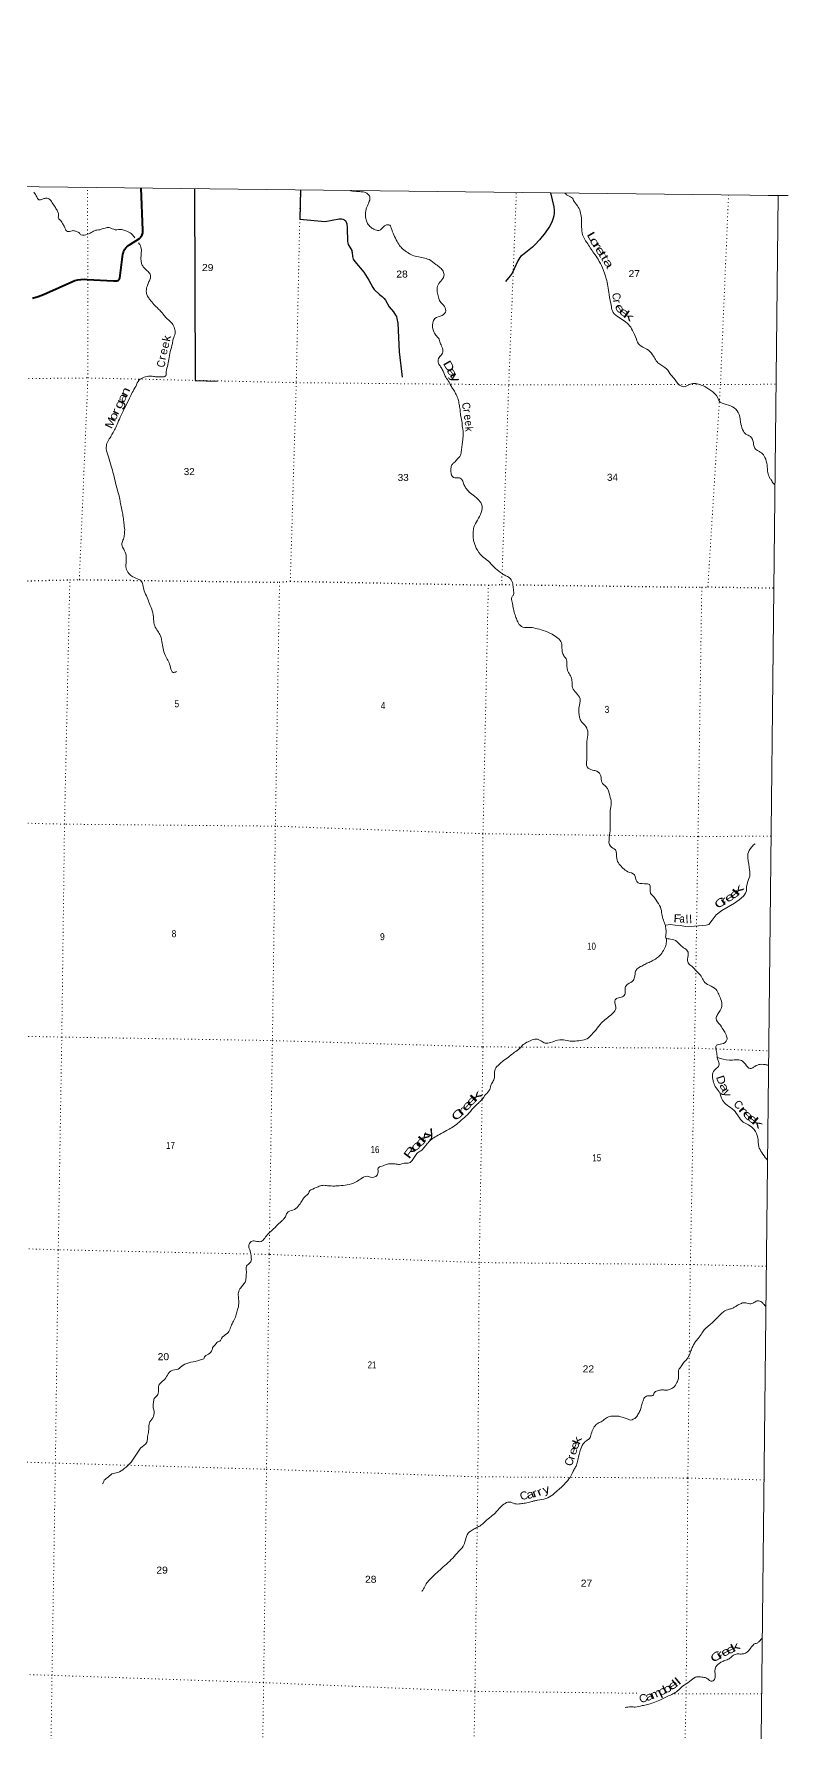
# Model space of a CAD drawing. Header units: feet. Extents: x -493433 to -244333, y 184684 to 373072.
# Drawn here: x -263195 to -244333, y 330381 to 372822 of the extents above; entities that cross this region are included whole.
import ezdxf

# ---------------------------------------------------------------- set-up
doc = ezdxf.new("R2010")
doc.units = ezdxf.units.FT
doc.header["$LTSCALE"] = 60
doc.linetypes.add('DOTTED', pattern=[1.5, 0.3, -1.2])
for name, color, linetype, lineweight in [('26', 7, 'Continuous', 40), ('29', 7, 'Continuous', 25), ('39', 7, 'Continuous', 13), ('4', 7, 'Continuous', 13), ('41', 7, 'Continuous', 13), ('6', 7, 'DOTTED', 25), ('7', 7, 'DOTTED', 13)]:
    doc.layers.add(name, color=color, linetype=linetype, lineweight=lineweight)

msp = doc.modelspace()

# ---------------------------------------------------------------- linework, layer by layer
at = {"layer": '26'}
msp.add_lwpolyline([(-263229.54, 366220.15), (-263090.51, 366257.43), (-262956.13, 366309.04), (-262169.82, 366662.7), (-262095.82, 366679.47), (-262018.65, 366688.73), (-261940.94, 366689.87), (-261863.54, 366682.87), (-261204.92, 366652.15), (-261179.77, 366650.97), (-261154.92, 366648.12), (-261151.76, 366648.01), (-261139.68, 366648.86), (-261127.76, 366650.97), (-261116.13, 366654.3), (-261104.9, 366658.84), (-261094.22, 366664.53), (-261084.19, 366671.3), (-261074.91, 366679.08), (-261066.51, 366687.79), (-261059.06, 366697.33), (-261052.65, 366707.59), (-261047.34, 366718.47), (-260970.88, 367322.59), (-260967.06, 367337.57), (-260954.61, 367374.82), (-260938.34, 367410.56), (-260918.42, 367444.41), (-260895.07, 367475.99), (-260868.54, 367504.95), (-260839.14, 367530.99), (-260807.17, 367553.8), (-260558.27, 367708.85), (-260540.76, 367724.05), (-260524.47, 367741.45), (-260510.08, 367760.45), (-260497.77, 367780.85), (-260487.65, 367802.43), (-260479.84, 367824.95), (-260474.43, 367848.15), (-260471.48, 367871.8), (-260471.01, 367895.63), (-260473.04, 367919.37), (-260514.97, 368966.28)], dxfattribs=at)
at = {"layer": '29'}
for points in [[(-259178, 368947.95), (-259166.75, 364161.29), (-258613.85, 364147.43)], [(-256530.07, 368919.97), (-256541.91, 368197.33), (-255914.56, 368138.83), (-255561.19, 368201.01)], [(-250278.58, 368848.65), (-250192.81, 368499.73), (-250185.15, 368419.94), (-250184.07, 368346.72), (-250191.7, 368280.05), (-250205.92, 368215.56), (-250241.95, 368120.47), (-250302.05, 368010.08), (-250411.29, 367848.33), (-250548.91, 367673.46), (-250664.72, 367551.04), (-250724.78, 367493.12), (-250979.33, 367297.48), (-251013.17, 367267.97), (-251043.76, 367235.18), (-251092.94, 367153.21), (-251184.7, 366952.1), (-251237.11, 366845), (-251280.83, 366777.23), (-251398.81, 366637.33)], [(-255561.19, 368201.01), (-255524.23, 368202.99), (-255501.29, 368200.8), (-255466.33, 368193.15), (-255443.94, 368183.85), (-255425.91, 368172.39), (-255409.53, 368157.09), (-255395.33, 368140.69), (-255382.77, 368118.28), (-255371.29, 368074.02), (-255360.92, 367974.01), (-255352.18, 367637.38), (-255345.63, 367599.13), (-255332.52, 367563.06), (-255317.23, 367532.46), (-255247.31, 367410.05), (-255240.2, 367386.55), (-255234.74, 367361.42), (-255229.84, 367257.03), (-255223.28, 367225.34), (-255210.17, 367196.93), (-255173.03, 367139), (-254945.82, 366867.94), (-254898.83, 366801.28), (-254819.1, 366671.21), (-254721.86, 366488.69), (-254683.64, 366439.51), (-254552.56, 366312.73), (-254481.53, 366259.17), (-254434.58, 366212.18), (-254402.88, 366169.55), (-254307.86, 366002.33), (-254202.99, 365875.55), (-254148.36, 365796.85), (-254130.88, 365764.06), (-254115.6, 365713.79), (-254093.76, 365595.75)], [(-254093.76, 365595.75), (-254057.51, 364876.41), (-253984.58, 364240.96)]]:
    msp.add_lwpolyline(points, dxfattribs=at)
at = {"layer": '39'}
msp.add_line((-255224.3, 368896.35), (-255273.78, 368904.08), dxfattribs=at)
msp.add_lwpolyline([(-247392.6, 350547.87), (-247279.79, 350560.72), (-247157.97, 350551.08), (-247033.7, 350538.09), (-246890.39, 350512.78), (-246670.75, 350526.33), (-246382.64, 350550.41), (-246314.19, 350562.97), (-246228.26, 350672.55), (-246134.42, 350804.38), (-245988.01, 350912.33), (-245672.79, 351098.1), (-245552.42, 351181.65), (-245450.21, 351269.13), (-245398.34, 351348.2), (-245376.54, 351402.85), (-245373.21, 351503.81), (-245351.8, 351614.99), (-245322.06, 351685.84), (-245290.4, 351772.85), (-245291.17, 351883.88), (-245308.05, 351992.79), (-245312.65, 352075.53), (-245327.32, 352156.19), (-245341.97, 352232.81), (-245338.62, 352331.75), (-245306.94, 352414.73), (-245269, 352467.47), (-245195.04, 352558.8), (-245158.91, 352581.24)], dxfattribs=at)
for points in [[(-263195.31, 368865.3), (-263186.88, 368854.57), (-263125.7, 368752.01), (-263072.78, 368679.67), (-262982.14, 368690.36), (-262903.7, 368717.11), (-262820.94, 368701.5), (-262739.63, 368603.11), (-262658.17, 368484.53), (-262605.1, 368389.99), (-262578.39, 368317.49), (-262581.76, 368220.56), (-262530.97, 368164.37), (-262465.75, 368061.83), (-262418.8, 367977.35), (-262396.19, 367914.91), (-262307.29, 367885.21), (-262238.89, 367905.84), (-262158.17, 367894.26), (-262071.23, 367856.46), (-262018.45, 367804.32), (-261855.24, 367815.48), (-261732.68, 367874.82), (-261620.12, 367921.99), (-261547.6, 367930.53), (-261485.25, 367951.13), (-261414.84, 367971.78), (-261312.1, 367982.54), (-261160.54, 367929.02), (-261003.34, 367936.1), (-260946.79, 367920.32), (-260851.78, 367882.58), (-260736.39, 367812.67), (-260672.48, 367724)], [(-255224.3, 368896.35), (-255155.72, 368890.74), (-255046.8, 368881.35), (-254929.78, 368867.98), (-254848.87, 368828.14), (-254795.93, 368751.77), (-254807.26, 368640.66), (-254819.18, 368616.35), (-254840.93, 368553.63), (-254866.74, 368496.93), (-254892.36, 368411.98), (-254905.83, 368319.02), (-254888.73, 368177.82), (-254849.77, 368083.19), (-254770.51, 367990.84), (-254659.21, 367928.98), (-254546.22, 367915.58), (-254476.09, 367976.6), (-254409.98, 368037.6), (-254337.51, 368052.2), (-254295.12, 368044.4), (-254264.55, 367996.15), (-254237.76, 367911.54), (-254213.08, 367841.04), (-254133.3, 367674), (-254049.69, 367535.24), (-253974.52, 367450.94), (-253846.88, 367358.91), (-253767.93, 367310.97), (-253620.41, 367259.44), (-253456.91, 367228.21), (-253313.46, 367182.71), (-253139.25, 367060.69), (-253031.84, 366978.62), (-252960.67, 366890.26), (-252939.7, 366773.3), (-253021.49, 366647.6), (-253101.24, 366519.9), (-253108.34, 366380.55), (-253079.17, 366243.47), (-253034.05, 366132.72), (-252954.82, 366044.41), (-252895.38, 365903.48), (-252985.29, 365785.81), (-253166.2, 365709.93), (-253217.85, 365600.58), (-253194.12, 365374.63), (-253124.88, 365274.14), (-253061.83, 365193.79), (-253043.24, 365129.31), (-253000.17, 365022.6), (-252967.39, 364946.09), (-252994.73, 364818.73), (-253058.69, 364739.58), (-253084.03, 364614.25), (-253037.04, 364523.71), (-252982.02, 364439.28), (-252910.3, 364270.16), (-252834.92, 364155.58), (-252753.28, 364010.76), (-252694.18, 363918.28), (-252634.96, 363809.65), (-252585.75, 363688.84), (-252560.69, 363563.83), (-252537.67, 363440.84), (-252524.61, 363301.62), (-252491.28, 363146.39), (-252482.34, 363019.26), (-252467.65, 362936.59), (-252460.64, 362797.34), (-252475.68, 362639.77), (-252490.9, 362508.45), (-252508.18, 362383.17), (-252541.62, 362263.84), (-252607.66, 362192.75), (-252683.69, 362109.49), (-252741.77, 362054.6), (-252765.34, 361965.62), (-252766.79, 361882.84), (-252701.26, 361735.89), (-252552.01, 361724.75), (-252483.09, 361670.69), (-252439.99, 361559.94), (-252388.98, 361471.44), (-252305.62, 361369.02), (-252175.92, 361270.95), (-252096.82, 361200.8), (-251999.17, 361072.23), (-252007.79, 360862.22), (-252103.24, 360671.83), (-252190.69, 360491.59), (-252212, 360366.28), (-252211.39, 360277.46), (-252198.5, 360162.47), (-252130.65, 359971.12), (-251982.1, 359770.21), (-251838.17, 359654.06)], [(-249914.4, 368844.98), (-249873.06, 368803.97), (-249747.97, 368736.2), (-249680.75, 368635.7), (-249578.98, 368495.04), (-249521.5, 368346.02), (-249500.26, 368188.7), (-249496.91, 367996.93), (-249471.4, 367805.31), (-249367.22, 367608.14), (-249190.03, 367346.85), (-249086.14, 367190.06), (-248975.8, 366976.78), (-248881.18, 366702.84), (-248839.59, 366519.4), (-248807.91, 366311.67), (-248753.44, 366013.24), (-248710.07, 365864.13), (-248560.01, 365735.9), (-248410.12, 365633.92), (-248324.96, 365561.8), (-248223.13, 365413.07), (-248126.88, 365195.66), (-248051.28, 365048.78), (-247863.08, 364945.03), (-247720.95, 364798.58), (-247564.24, 364583.59), (-247369.8, 364451.61), (-247259.87, 364296.88), (-247160.27, 364178.42), (-247125.67, 364130.19), (-246951.44, 364006.16), (-246748.33, 364078.14), (-246469.83, 364033.52), (-246261.36, 363913.75), (-246092.75, 363727.1), (-246062.03, 363658.66), (-245879.91, 363558.91), (-245681.77, 363475.41), (-245559.69, 363312.68), (-245511.66, 363070.73), (-245447.94, 362893.49), (-245358.6, 362801.21), (-245304.03, 362781.38), (-245210.44, 362656.82), (-245166.82, 362471.37), (-245067.5, 362393.29), (-244996.65, 362351.35), (-244911.21, 362238.85), (-244859.49, 362047.4), (-244838, 361855.76), (-244794.85, 361736.93), (-244758.14, 361676.6), (-244690.94, 361578.12), (-244663.49, 361556.17)], [(-260580.85, 367604.84), (-260567.51, 367587.66), (-260512.23, 367464.88), (-260510.13, 367452.78), (-260513.4, 367341.72), (-260516.97, 367275.08), (-260518.43, 367194.31), (-260511.89, 367123.7), (-260485.14, 367045.14), (-260430.18, 366968.78), (-260361.18, 366902.61), (-260292.04, 366816.25), (-260287.22, 366701.21), (-260328.92, 366610.09), (-260366.54, 366510.93), (-260383.62, 366357.38), (-260350.74, 366266.75), (-260295.75, 366186.36), (-260198.14, 366063.84), (-260088.53, 365955.54), (-260011.39, 365877.31), (-259921.92, 365766.86), (-259832.59, 365674.58), (-259741.27, 365588.36), (-259679.92, 365461.58), (-259664.94, 365336.51), (-259712.36, 365196.9), (-259731.74, 365083.72), (-259786.81, 364885.52), (-259823.76, 364689.45), (-259856.78, 364509.56), (-259887.82, 364333.72), (-259899.53, 364277.12), (-259901.53, 364275.09), (-259984.01, 364250.32), (-260022.31, 364250.07), (-260078.77, 364251.72), (-260177.6, 364259.16), (-260290.55, 364268.51), (-260441.56, 364241.29), (-260562.05, 364173.88), (-260649.64, 364013.82), (-260739.29, 363859.81), (-260806.84, 363716.03), (-260920.18, 363489.19), (-261011.57, 363294.78), (-261100.94, 363100.4), (-261164.44, 362954.63), (-261234.16, 362833.04), (-261289.9, 362731.74), (-261365.62, 362604.06), (-261384.72, 362450.51), (-261330.93, 362250.99), (-261264.8, 362017.24), (-261204.96, 361817.77), (-261153.03, 361596.04), (-261101.34, 361408.62), (-261047.4, 361188.92), (-261022.24, 361047.77), (-260986.86, 360888.52), (-260963.71, 360747.35), (-260944.55, 360600.1), (-260925.24, 360430.65)], [(-260925.24, 360430.65), (-260936.34, 360287.24), (-260967.78, 360169.94), (-260995.21, 360054.69), (-260946.05, 359941.96), (-260892.58, 359788.87), (-260891.18, 359587), (-260890.4, 359473.95), (-260820.91, 359337.13), (-260719.53, 359253), (-260569.89, 359185.33), (-260525.37, 359161.4), (-260472.22, 359054.74), (-260434.89, 358903.58), (-260365.22, 358740.51), (-260301.59, 358575.38), (-260235.91, 358406.22), (-260202.16, 358190.43), (-260174.84, 358029.1), (-260099.34, 357898.37), (-260029.98, 357779.71), (-259990.38, 357592.22), (-259954.96, 357424.89), (-259895.35, 357259.74), (-259827.98, 357137.03), (-259778.57, 356987.96), (-259713.21, 356865.23), (-259632.7, 356883.93)], [(-251838.17, 359654.06), (-251767.11, 359581.84), (-251687.92, 359499.58), (-251523.7, 359365.39), (-251432.54, 359301.39), (-251274.64, 359205.51), (-251219.35, 359080.7), (-251202.27, 358943.54), (-251203.32, 358804.23), (-251241.22, 358745.44), (-251234.29, 358618.3), (-251207.15, 358483.21), (-251171.88, 358338.09), (-251126.64, 358209.18), (-251079.5, 358098.45), (-250963.89, 357996.25), (-250818.71, 357991.13), (-250647.18, 357966.01), (-250461.36, 357914.73), (-250234.91, 357817.28), (-250089.08, 357719.31), (-250001.58, 357600.77), (-249988.63, 357477.71), (-249944.97, 357286.2), (-249883.94, 357205.85), (-249866.95, 357080.79), (-249827.15, 356865.04), (-249755.79, 356748.41), (-249736.74, 356617.31), (-249721.68, 356480.13), (-249634.11, 356351.5), (-249534.33, 356206.79), (-249562.99, 355978.48), (-249547.3, 355750.46), (-249504.19, 355637.68), (-249414.86, 355547.42), (-249345.25, 355392.42), (-249357.99, 355194.49), (-249366.2, 354923.92), (-249368.49, 354671.55), (-249357.23, 354502.05), (-249223.63, 354422.16), (-249112.57, 354394.62), (-249015, 354278.17), (-248993.76, 354122.86), (-248888.16, 354010.49), (-248791.88, 353789.05), (-248756.31, 353601.53), (-248779.18, 353409.59), (-248781.59, 353175.39), (-248782.15, 352965.43), (-248804.75, 352735.14), (-248777.05, 352519.31), (-248651.46, 352431.3), (-248619.74, 352217.51), (-248554.2, 352068.55), (-248462.85, 351976.28), (-248341.25, 351884.2), (-248177.43, 351806.54), (-248117.8, 351637.34), (-247923.9, 351584.1), (-247800.78, 351562.69), (-247771.08, 351348.89), (-247697.92, 351264.58), (-247634.82, 351176.16), (-247526.72, 350995.17), (-247487.25, 350825.85), (-247451.95, 350676.69), (-247402.62, 350539.73), (-247383.58, 350410.65), (-247383.19, 350354.12), (-247388.38, 350228.92), (-247277.3, 350199.36), (-247115.61, 350139.85), (-247026.26, 350045.55), (-246916.83, 349963.49), (-246833.57, 349875.21), (-246850.51, 349701.48), (-246813.37, 349578.57), (-246718.09, 349500.46), (-246636.84, 349412.16), (-246506.83, 349269.67), (-246441.49, 349148.97), (-246307.73, 349046.88), (-246133.61, 348936.98), (-246068.29, 348820.31), (-246015, 348693.47), (-245989.58, 348515.98), (-246097.02, 348311.38), (-246130.65, 348218.3), (-246026.64, 348045.36), (-245934.93, 347900.6), (-245869.56, 347775.86), (-245864.85, 347678.99), (-245987.13, 347579.27), (-246121.99, 347548.11), (-246112.57, 347352.34)], [(-247374.04, 350196.72), (-247375.6, 350130.08), (-247401.01, 350014.85), (-247470.62, 349879.13), (-247570.59, 349759.37), (-247680.95, 349683.95), (-247783.38, 349628.78), (-247891.91, 349581.64), (-247992.32, 349526.48), (-248106.74, 349455.07), (-248154.56, 349374.01), (-248160.22, 349317.45), (-248179.72, 349222.43), (-248207.55, 349165.73), (-248339.95, 349072), (-248407.9, 348986.76), (-248407.09, 348869.68), (-248446.74, 348772.52), (-248573.46, 348731.32), (-248657.77, 348680.3), (-248648.69, 348532.98), (-248648.06, 348442.14), (-248742, 348324.43), (-248884.3, 348204.4), (-249000.52, 348102.7), (-249144.44, 347926.12), (-249240.46, 347818.5), (-249358.66, 347710.73), (-249517.61, 347667.3), (-249706.96, 347645.88), (-249862.3, 347663.04), (-250037.84, 347684.1), (-250275.23, 347613.92), (-250408.17, 347598.92), (-250501.25, 347648.78), (-250636.69, 347702.41), (-250769.48, 347665.2), (-251004.3, 347514.28), (-251020.29, 347493.99), (-251142.55, 347392.25), (-251256.88, 347308.74), (-251337.06, 347241.59), (-251483.49, 347135.66), (-251587.68, 347044.13), (-251671.41, 346908.33), (-251676.73, 346803.32), (-251692.04, 346684.11), (-251751.8, 346580.76), (-251793.14, 346437.15), (-251899.13, 346313.31), (-251988.97, 346187.56), (-252079.07, 346098.15), (-252201.23, 345980.26), (-252353.24, 345807.67), (-252507.54, 345673.42), (-252591.67, 345596.16), (-252752.19, 345486.1), (-252874.68, 345416.66), (-253051.37, 345314.57), (-253195.95, 345232.87), (-253298.2, 345151.45), (-253374.23, 345068.19), (-253430.17, 344995.15), (-253518.28, 344909.78), (-253598.58, 344860.81), (-253666.45, 344763.46), (-253738.33, 344664.07), (-253808.51, 344609.11), (-253905.2, 344598.38), (-253971.67, 344589.87), (-254019.93, 344573.41), (-254134.85, 344574.68), (-254241.77, 344586.1), (-254352.57, 344575.28), (-254497.35, 344521.85), (-254583.72, 344476.87), (-254589.31, 344410.21), (-254610.69, 344295), (-254805.94, 344253.35), (-254864.53, 344271.14), (-255031.35, 344199.39), (-255149.79, 344125.95), (-255362.99, 344055.92), (-255560.41, 344036.46), (-255671.23, 344027.66), (-255852.72, 344036.58), (-255971.71, 344043.88), (-256088.41, 344010.81), (-256267.26, 343928.9), (-256309.34, 343892.28), (-256311.27, 343880.16), (-256437.29, 343738.02), (-256485.18, 343667.05), (-256559.01, 343557.55), (-256677.15, 343441.71), (-256835.98, 343380.11), (-256885.89, 343309.13)], [(-246112.57, 347352.34), (-246097.45, 347207.09), (-246062, 347035.72), (-246150.09, 346948.34), (-246221.77, 346818.67), (-246206.54, 346657.26), (-246153.13, 346512.25), (-246059.48, 346379.62), (-245969.33, 346170.25), (-245857.62, 346049.85), (-245691.43, 345921.73), (-245573.45, 345769.07), (-245455.54, 345626.5), (-245326.04, 345556.68), (-245182.09, 345438.51), (-245089.97, 345235.21), (-245066.25, 345011.28), (-244990.66, 344866.42), (-244872.62, 344705.68), (-244848.63, 344676.8)], [(-246097.41, 347243.83), (-245802.15, 347171.1), (-245499.2, 347164.19), (-245396.83, 347072.3), (-245280.44, 346964.11), (-245195.36, 346997.65), (-245065.61, 347063.1), (-244910.08, 347061.62), (-244822.69, 347045)], [(-256885.89, 343309.13), (-256933.64, 343217.97), (-256987.7, 343165.13), (-257091.87, 343069.56), (-257242.03, 342919.19), (-257332.19, 342839.87), (-257424.13, 342724.2), (-257512.25, 342640.86), (-257655.46, 342652.04), (-257760.21, 342641.26), (-257821.86, 342519.73), (-257786.81, 342406.9), (-257761.52, 342247.58), (-257757.15, 342199.16), (-257786.82, 342116.19), (-257876.89, 342022.74), (-257882.01, 341889.47), (-257889.23, 341766.27), (-257898.66, 341673.34), (-258002.36, 341509.14), (-258074.14, 341395.62), (-258081.31, 341266.37), (-258072.34, 341135.21), (-258091.36, 340969.54), (-258128.81, 340846.15), (-258168.26, 340720.72), (-258235.87, 340587.04), (-258363.2, 340341.94), (-258507.48, 340217.85), (-258545.32, 340150.98), (-258593.58, 340132.5), (-258639.64, 340087.78), (-258725.59, 339982.24), (-258753.25, 339901.31), (-258863.5, 339809.75), (-258915.68, 339777.11), (-258945.45, 339708.27)], [(-244888.92, 341017.39), (-244932.1, 341063.34), (-244988.95, 341121.52), (-245041.59, 341153.48), (-245104.11, 341157.11), (-245194.48, 341108.07), (-245240.72, 341089.6), (-245287.06, 341085.26), (-245361.75, 341100.92), (-245414.24, 341110.67), (-245470.64, 341104.25), (-245500.78, 341089.92), (-245585.2, 341055.05), (-245659.47, 341008.14), (-245735.79, 340967.26), (-245814.27, 340946.56), (-245940.87, 340889.21), (-246015.03, 340826.14), (-246089.07, 340746.93), (-246191.19, 340647.34), (-246291.38, 340559.88), (-246407.6, 340458.18), (-246487.51, 340352.68), (-246583.32, 340214.78), (-246645.31, 340141.7), (-246695.16, 340062.64), (-246740.84, 339963.42), (-246782.45, 339858.17), (-246836.04, 339736.69), (-246948.03, 339606.76), (-247013.88, 339509.42), (-247055.84, 339454.64), (-247075.45, 339375.78), (-247070.93, 339305.15), (-247076.39, 339220.33), (-247111.96, 339117.14), (-247197.81, 338995.45), (-247282.16, 338950.48), (-247370.69, 338925.68), (-247477.57, 338931.04), (-247578.27, 338916.25), (-247664.7, 338879.35), (-247718.52, 338792.19), (-247795.1, 338787.66), (-247899.75, 338762.75), (-247961.5, 338655.35), (-247998.99, 338538.01), (-248024.56, 338444.98), (-248074.26, 338343.72), (-248134.07, 338248.44), (-248208.31, 338197.49), (-248264.63, 338178.95), (-248333.29, 338196.67), (-248434.32, 338230.33), (-248539.42, 338270.03), (-248646.32, 338277.41), (-248799.46, 338268.33), (-248907.9, 338207.06), (-249008.22, 338137.77), (-249108.66, 338086.64), (-249200.62, 337975.01), (-249254.1, 337837.38), (-249303.64, 337713.91), (-249393.92, 337650.74), (-249457.95, 337581.68), (-249533.39, 337413.63), (-249562.78, 337290.29), (-249600.03, 337138.64), (-249635.55, 337027.37), (-249685.39, 336946.29), (-249786.81, 336745.77), (-249904.74, 336599.65), (-249984.79, 336514.33), (-250095.03, 336422.77), (-250219.26, 336312.94), (-250387.93, 336216.96), (-250599.31, 336175.21), (-250688.62, 336156.66), (-250764.35, 336135.77), (-250901.21, 336104.6), (-251028.09, 336085.6), (-251165.18, 336086.73), (-251304.57, 336130.24), (-251441.27, 336074.84), (-251563.47, 335963.01), (-251653.49, 335861.48), (-251797.77, 335737.39), (-251946.06, 335609.24), (-252046.31, 335529.85), (-252158.79, 335470.57), (-252261.18, 335409.34), (-252335.36, 335350.31), (-252402.67, 335172.22), (-252462.11, 335022.44), (-252576.11, 334890.47), (-252718.13, 334730.06), (-252876.35, 334579.64)], [(-258945.45, 339708.27), (-259054.06, 339673.24), (-259271.42, 339621.36), (-259464.47, 339551.46), (-259590.78, 339451.71), (-259759.83, 339410.24), (-259857.87, 339302.6), (-259947.7, 339174.83), (-260059.83, 339065.08), (-260081.21, 338949.87), (-260096.44, 338820.57), (-260186.46, 338719.04), (-260203.9, 338617.99), (-260215.47, 338541.2), (-260196.56, 338430.28), (-260205.53, 338270.74), (-260293.31, 338136.93), (-260320.61, 338003.51), (-260325.99, 337906.57), (-260353.23, 337765.07), (-260358.82, 337698.42), (-260384.34, 337599.33), (-260480.54, 337517.95), (-260632.42, 337325.17), (-260764.09, 337126.47), (-260936.34, 336963.84), (-261100.98, 336867.88), (-261243.85, 336830.61), (-261364.15, 336734.95), (-261450.21, 336645.56), (-261460.04, 336609.16), (-261484.03, 336580.74)], [(-252876.35, 334579.64), (-253036.64, 334437.28), (-253184.86, 334299.03), (-253300.99, 334185.22), (-253384.97, 334085.75), (-253454.63, 333956.09), (-253490.5, 333895.3)], [(-244980.02, 332723.96), (-245051.36, 332654.19), (-245109.47, 332603.34), (-245157.76, 332590.92), (-245209.91, 332552.22), (-245265.86, 332481.2), (-245327.82, 332404.08), (-245420.15, 332344.93), (-245506.73, 332330.23), (-245609.55, 332331.58), (-245700.04, 332298.69), (-245786.25, 332229.49), (-245886.67, 332176.35), (-245993.23, 332135.28), (-246067.48, 332086.34), (-246123.52, 332027.43), (-246159.21, 331940.39), (-246160.64, 331855.59), (-246156.02, 331770.83), (-246193.65, 331673.68), (-246266.07, 331651), (-246332.94, 331701.04), (-246409.82, 331740.91), (-246522.83, 331758.35), (-246649.77, 331749.44), (-246796.2, 331643.51), (-246970.75, 331523.26), (-247100.99, 331407.34), (-247211.35, 331333.95), (-247337.97, 331278.61), (-247540.87, 331176.35), (-247709.76, 331110.65), (-247850.59, 331069.35), (-247983.43, 331040.23), (-248154.54, 331004.79), (-248265.45, 331010.13), (-248410.48, 330993.03)]]:
    msp.add_spline(points, degree=3, dxfattribs=at)
at = {"layer": '4'}
msp.add_line((-244333.24, 368782.7), (-244833.21, 368787.85), dxfattribs=at)
msp.add_lwpolyline([(-489136.84, 372822.34), (-458570.27, 372170.54), (-428002.84, 371560.78), (-397434.59, 370993.07), (-366865.58, 370467.41), (-336295.9, 369983.8), (-305725.57, 369542.24), (-275154.66, 369142.74), (-244583.22, 368785.28), (-246606.46, 184933.95), (-277430.78, 185294.37), (-308254.58, 185697.19), (-339077.78, 186142.4), (-369900.35, 186630.01), (-400722.22, 187160.02), (-431543.33, 187732.42), (-462363.63, 188347.22), (-493183.05, 189004.41)], close=True, dxfattribs=at)
msp.add_lwpolyline([(-489136.84, 372822.34), (-458570.27, 372170.54), (-428002.84, 371560.78), (-397434.59, 370993.07), (-366865.58, 370467.41), (-336295.9, 369983.8), (-305725.57, 369542.24), (-275154.66, 369142.74), (-244583.22, 368785.28), (-246606.46, 184933.95), (-277430.78, 185294.37), (-308254.58, 185697.19), (-339077.78, 186142.4), (-369900.35, 186630.01), (-400722.22, 187160.02), (-431543.33, 187732.42), (-462363.63, 188347.22), (-493183.05, 189004.41)], close=True, dxfattribs=at)
at = {"layer": '6'}
msp.add_lwpolyline([(-275285.01, 358614.61), (-272793.52, 358766.54), (-272634.34, 358777.67), (-267588.59, 359081.06), (-267318.38, 359070.71), (-262297.48, 359178.11), (-262059.92, 359184.18), (-257063.74, 359117.33), (-256783.71, 359143.38), (-251829.95, 359048.46), (-251495.39, 359060.74), (-246491.41, 358992.4), (-246338.27, 359001.47), (-244691.17, 358976.22)], dxfattribs=at)
at = {"layer": '7'}
for points in [[(-262059.92, 359184.18), (-261844.52, 364224.07), (-261853.99, 368982.06)], [(-256530.97, 368919.98), (-256634.58, 364106.6), (-256783.71, 359143.38)], [(-251495.39, 359060.74), (-251320.26, 364054.41), (-251128.97, 368858.27)], [(-245822, 368798.94), (-246024.48, 364058.63), (-246338.27, 359001.47)], [(-275217, 364107.72), (-272573.03, 364196.57), (-267200.43, 364168.99), (-261844.52, 364224.07), (-256634.58, 364106.6), (-251320.26, 364054.41), (-246024.48, 364058.63), (-244635.15, 364067.69)], [(-262819.44, 326502.17), (-262743.16, 331798.03), (-262658.89, 337102.01), (-262586.9, 342434.18), (-262498.67, 347750.3), (-262430.64, 353072.34), (-262297.48, 359178.11)], [(-257052.5, 359118.69), (-257156.66, 353021.91), (-257230.48, 347663.49), (-257310.44, 342317.14), (-257378.14, 336948.66), (-257450.13, 331616.5), (-257528.72, 326365.04)], [(-251986.29, 346213.81), (-251963.82, 347506.01), (-251964.37, 352833.67), (-251829.95, 359048.46)], [(-246491.41, 358992.4), (-246585.42, 352763.73), (-246671.82, 347473.87), (-246777.54, 342064.77), (-246839.43, 336728.63), (-246882.77, 331336.09), (-246999.75, 326096.49)], [(-244759.43, 352773.62), (-246585.42, 352763.73), (-251964.37, 352833.67), (-257156.66, 353021.91), (-262430.64, 353072.34), (-267687.04, 353203.64), (-273001.11, 353219.49), (-275352.86, 353133.81)], [(-275418.24, 347852.25), (-273105.73, 347941.62), (-267744.8, 347853.4), (-262498.67, 347750.3), (-257230.48, 347663.49), (-251963.82, 347506.01), (-246671.82, 347473.87), (-244818.5, 347405.81)], [(-252256.14, 326225.77), (-252164.91, 331398.58), (-252091.1, 336759.02), (-252057.58, 342115.16), (-251986.29, 346213.81)], [(-244877.76, 342021.49), (-246777.54, 342064.77), (-252057.58, 342115.16), (-257310.44, 342317.14), (-262586.9, 342434.18), (-267871.73, 342595.57), (-273228.56, 342673.73), (-275483.89, 342550.06)], [(-275549.17, 337277.06), (-273323.13, 337399.96), (-267951.74, 337257.3), (-262658.89, 337102.01), (-257378.14, 336948.66), (-252091.1, 336759.02), (-246839.43, 336728.63), (-244936.51, 336682.62)], [(-248112.08, 331350.63), (-252164.91, 331398.58), (-257450.13, 331616.5), (-262743.16, 331798.03), (-268023.96, 331959.45), (-273356.95, 332088.23), (-275614.44, 332005.57)], [(-244995.37, 331334.14), (-246882.77, 331336.09), (-247218.44, 331340.06)]]:
    msp.add_lwpolyline(points, dxfattribs=at)

# ---------------------------------------------------------------- texts
at = {"layer": '41'}
for s, rotation, width, p in [('L', 300.428, 1.55, (-249377.72, 367810.66)), ('o', 303.079, 1.55, (-249311.22, 367666.78)), ('r', 302.149, 1.75, (-249230.85, 367549.51)), ('e', 302.946, 1.6, (-249174.09, 367448.91)), ('t', 303.399, 1.5, (-249086.53, 367317.87)), ('t', 301.824, 1.45, (-249025.86, 367224.62)), ('a', 300.439, 1.6, (-248968.64, 367143.17)), ('C', 280.149, 0.9, (-248737.4, 366333.96)), ('r', 280.642, 1.1, (-248713.59, 366173.48)), ('e', 303.236, 1.6, (-248683.55, 366010.94)), ('e', 325.26, 1.65, (-248586.67, 365855.74)), ('k', 324.761, 1.85, (-248475.4, 365764.89)), ('k', 79.027, 1.1, (-259794.72, 365122.84)), ('e', 74.373, 1.1, (-259843.11, 364946.36)), ('C', 79.749, 0.9, (-259931.47, 364474.94)), ('r', 79.515, 1.1, (-259904.97, 364661.87)), ('D', 300.428, 1.45, (-252972.53, 364591.56)), ('a', 302.756, 1.65, (-252883.69, 364417.93)), ('y', 299.444, 1.55, (-252793.61, 364273.89)), ('a', 63.395, 1.5, (-260949.27, 363588.11)), ('n', 64.829, 1.45, (-260871.73, 363742.8)), ('o', 65.342, 1.3, (-261159.28, 363141.12)), ('r', 65.063, 1.5, (-261093.62, 363284.04)), ('g', 64.312, 1.5, (-261025.9, 363429.48)), ('C', 280.098, 0.9, (-252495.58, 363595.87)), ('e', 279.8, 0.95, (-252446.17, 363297.39)), ('M', 64.857, 1.2, (-261253.61, 362938.81)), ('e', 277.014, 0.9, (-252424.23, 363147.06)), ('k', 272.804, 0.9, (-252413.66, 363000.64)), ('e', 39.682, 1.8, (-245717.65, 351174.29)), ('k', 49.945, 2.05, (-245596.74, 351259.02)), ('C', 35.913, 1.5, (-246089.72, 350943.72)), ('r', 33.513, 1.8, (-245955.1, 351030.52)), ('e', 34.11, 1.6, (-245845.17, 351099.29)), ('F', 356.518, 1.15, (-247201.92, 350624.76)), ('a', 357.56, 0.85, (-247048.1, 350614.42)), ('D', 287.866, 1.15, (-246136.28, 346753.45)), ('k', 44.215, 2.25, (-252175.54, 346102.4)), ('a', 295.684, 1.45, (-246057.51, 346550.67)), ('y', 291.559, 1.3, (-245976.45, 346395.15)), ('C', 41.475, 1.65, (-252652.57, 345638.05)), ('r', 41.143, 2.1, (-252508.62, 345764.87)), ('e', 48.466, 1.9, (-252389.54, 345872.18)), ('e', 45.95, 2, (-252285.43, 345990.06)), ('r', 311.634, 2.1, (-245593.96, 345932.76)), ('y', 39.674, 1.95, (-253347.54, 345201.31)), ('e', 312.315, 1.95, (-245495.91, 345833.07)), ('e', 321.578, 1.75, (-245383.89, 345712.18)), ('k', 321.361, 2, (-245263.61, 345611.81)), ('o', 42.887, 1.95, (-253684.28, 344860.85)), ('c', 44.679, 2.25, (-253568.25, 344961.09)), ('k', 49.467, 2.1, (-253454.84, 345078.05)), ('R', 53.008, 1.65, (-253813.83, 344687.2)), ('e', 68.466, 1.25, (-249656.2, 337283.62)), ('k', 69.503, 1.4, (-249548.78, 337550.55)), ('e', 68.36, 1.25, (-249611.47, 337423.48)), ('r', 76.285, 1.15, (-249681.45, 337176.41)), ('C', 16.827, 1.05, (-251007.84, 336167.98)), ('a', 19.135, 1.25, (-250839.8, 336198.15)), ('r', 20.982, 1.35, (-250691, 336236.45)), ('r', 22.33, 1.4, (-250570.09, 336273.04)), ('y', 19.486, 1.25, (-250433.32, 336325.74)), ('C', 38.776, 1.55, (-246186.37, 332100.34)), ('r', 32.139, 1.75, (-246055.21, 332189.09)), ('e', 28.685, 1.45, (-245951.75, 332249.6)), ('e', 27.751, 1.4, (-245821.61, 332314.27)), ('k', 29.305, 1.65, (-245703.38, 332371.3)), ('p', 26.395, 1.5, (-247543.56, 331271.01)), ('b', 26.642, 1.45, (-247411.62, 331331.14)), ('e', 34.679, 1.65, (-247263.24, 331407.55)), ('l', 38.914, 1.55, (-247138.82, 331493.76)), ('l', 39.644, 1.6, (-247062.04, 331547.82)), ('C', 16.96, 1.05, (-248025.1, 331100.54)), ('a', 22.779, 1.35, (-247862.58, 331146.44)), ('m', 24.395, 1.2, (-247723.32, 331196.61))]:
    msp.add_text(s, height=200, rotation=rotation, dxfattribs=dict(at, width=width)).set_placement(p)
for s, rotation, p in [('e', 78.563, (-259875.75, 364792.59)), ('r', 277.231, (-252459.08, 363434.86)), ('l', 1.53, (-246888.63, 350595.07)), ('l', 2.096, (-246795.87, 350596.46)), ('C', 316.097, (-245713.84, 346056.62)), ('C', 76.383, (-249733.25, 337015.78))]:
    msp.add_text(s, height=200, rotation=rotation, dxfattribs=at).set_placement(p)
at = {"layer": '7'}
for s, width, p in [('29', 1.1, (-258992.31, 366897.76)), ('28', 1.1, (-254131.6, 366733.91)), ('27', 1.1, (-248322.47, 366744.24)), ('32', 1.05, (-259447.75, 361796.28)), ('33', 1.05, (-254095.5, 361650.36)), ('34', 1.05, (-248862.14, 361653.64)), ('10', 0.85, (-249360.28, 349934.2)), ('17', 0.85, (-259889.13, 344955.85)), ('16', 0.85, (-254775.54, 344852.37)), ('15', 0.85, (-249229.04, 344646.65)), ('20', 1.1, (-260100.94, 339675.18)), ('21', 0.85, (-254849.21, 339471.75)), ('22', 1.1, (-249470.97, 339369.93)), ('29', 1.1, (-260133.42, 334340.81)), ('28', 1.1, (-254914.67, 334110.17)), ('27', 1.1, (-249517.96, 334014.27))]:
    msp.add_text(s, height=175, dxfattribs=dict(at, width=width)).set_placement(p)
at = {"layer": '7', "width": 0.9}
for s, p in [('5', (-259680.16, 355992.97)), ('4', (-254522.07, 355945.92)), ('3', (-248920.25, 355853.11)), ('8', (-259750.54, 350247.08)), ('9', (-254538.31, 350171.51))]:
    msp.add_text(s, height=175, rotation=0.373, dxfattribs=at).set_placement(p)

doc.saveas('drawing.dxf')
